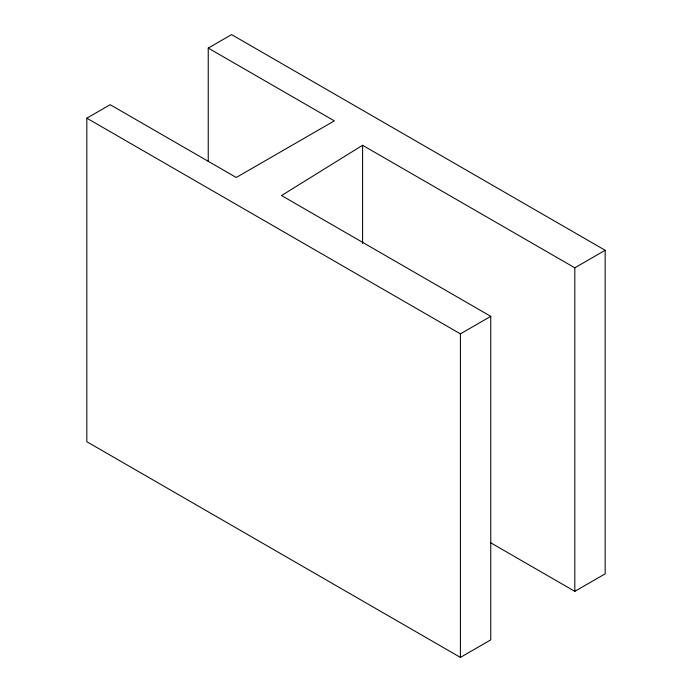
<?xml version="1.0" encoding="UTF-8"?>
<svg xmlns="http://www.w3.org/2000/svg" width="692" height="692" viewBox="0 0 692 692"><rect width="100%" height="100%" fill="white"/><g stroke="black" fill="none" stroke-linecap="round" stroke-linejoin="round"><path stroke-width="1.04" d="M490.68 542.77L574.818 591.349L605.171 573.824L605.171 250.288L574.818 267.813L362.591 145.285L281.54 195.551L490.766 316.339L490.766 639.875L460.414 657.4L86.829 441.712L86.829 118.176L110.175 104.7L236.257 177.489L334.322 120.875L208.24 48.077L208.24 161.53M208.24 48.077L231.586 34.6L605.171 250.288M86.829 118.176L460.414 333.864L490.766 316.339M574.818 267.813L574.818 591.349M460.414 333.864L460.414 657.4M362.591 145.285L362.591 243.42"/></g></svg>
